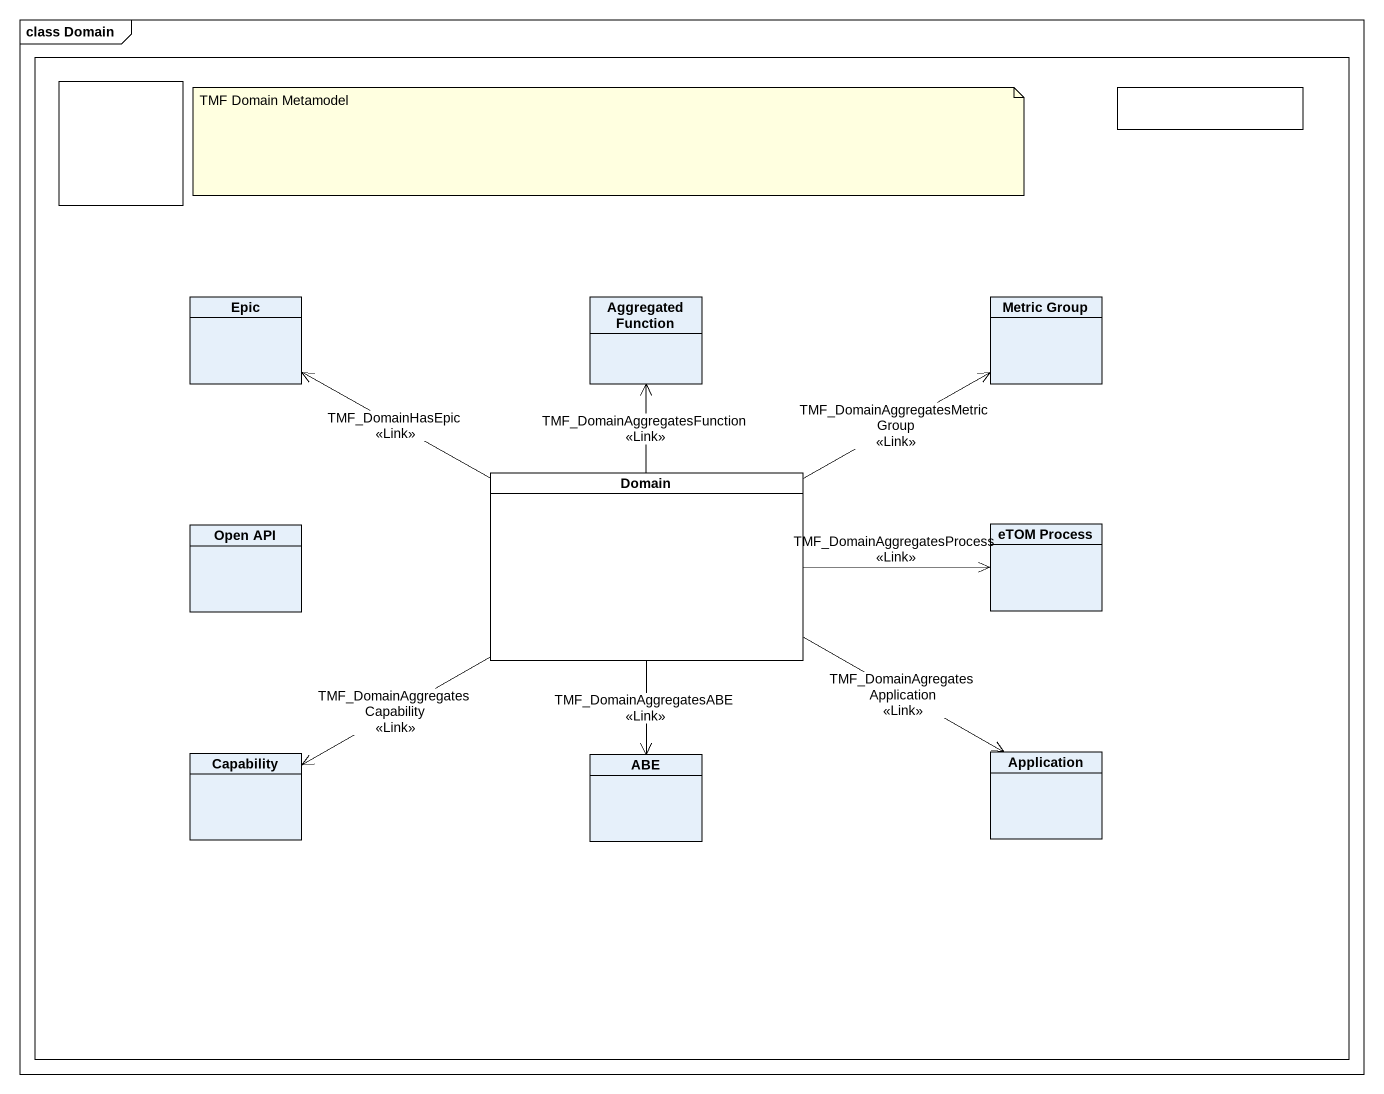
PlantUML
@startuml
mainframe class Domain
allowmixing
hide circle
hide empty members
rectangle " " as rectangle1 #FFFFFF {
  rectangle " " as rectangle2
  rectangle " " as rectangle3
  class Epic
  class "Aggregated Function" as Aggregated_Function
  class "Metric Group" as Metric_Group
  class "Open API" as Open_API
  class Domain #FFFFFF
  class "eTOM Process" as eTOM_Process
  class Capability
  class ABE
  class Application
}
Domain -left-> Epic : TMF_DomainHasEpic\n<<Link>>
Domain -up-> Aggregated_Function : TMF_DomainAggregatesFunction\n<<Link>>
Domain -right-> Metric_Group : TMF_DomainAggregatesMetricGroup\n<<Link>>
Domain -right-> eTOM_Process : TMF_DomainAggregatesProcess\n<<Link>>
Domain -left-> Capability : TMF_DomainAggregatesCapability\n<<Link>>
Domain --> ABE : TMF_DomainAggregatesABE\n<<Link>>
Domain -right-> Application : TMF_DomainAgregatesApplication\n<<Link>>
note as N1
  TMF Domain Metamodel
end note
@enduml
